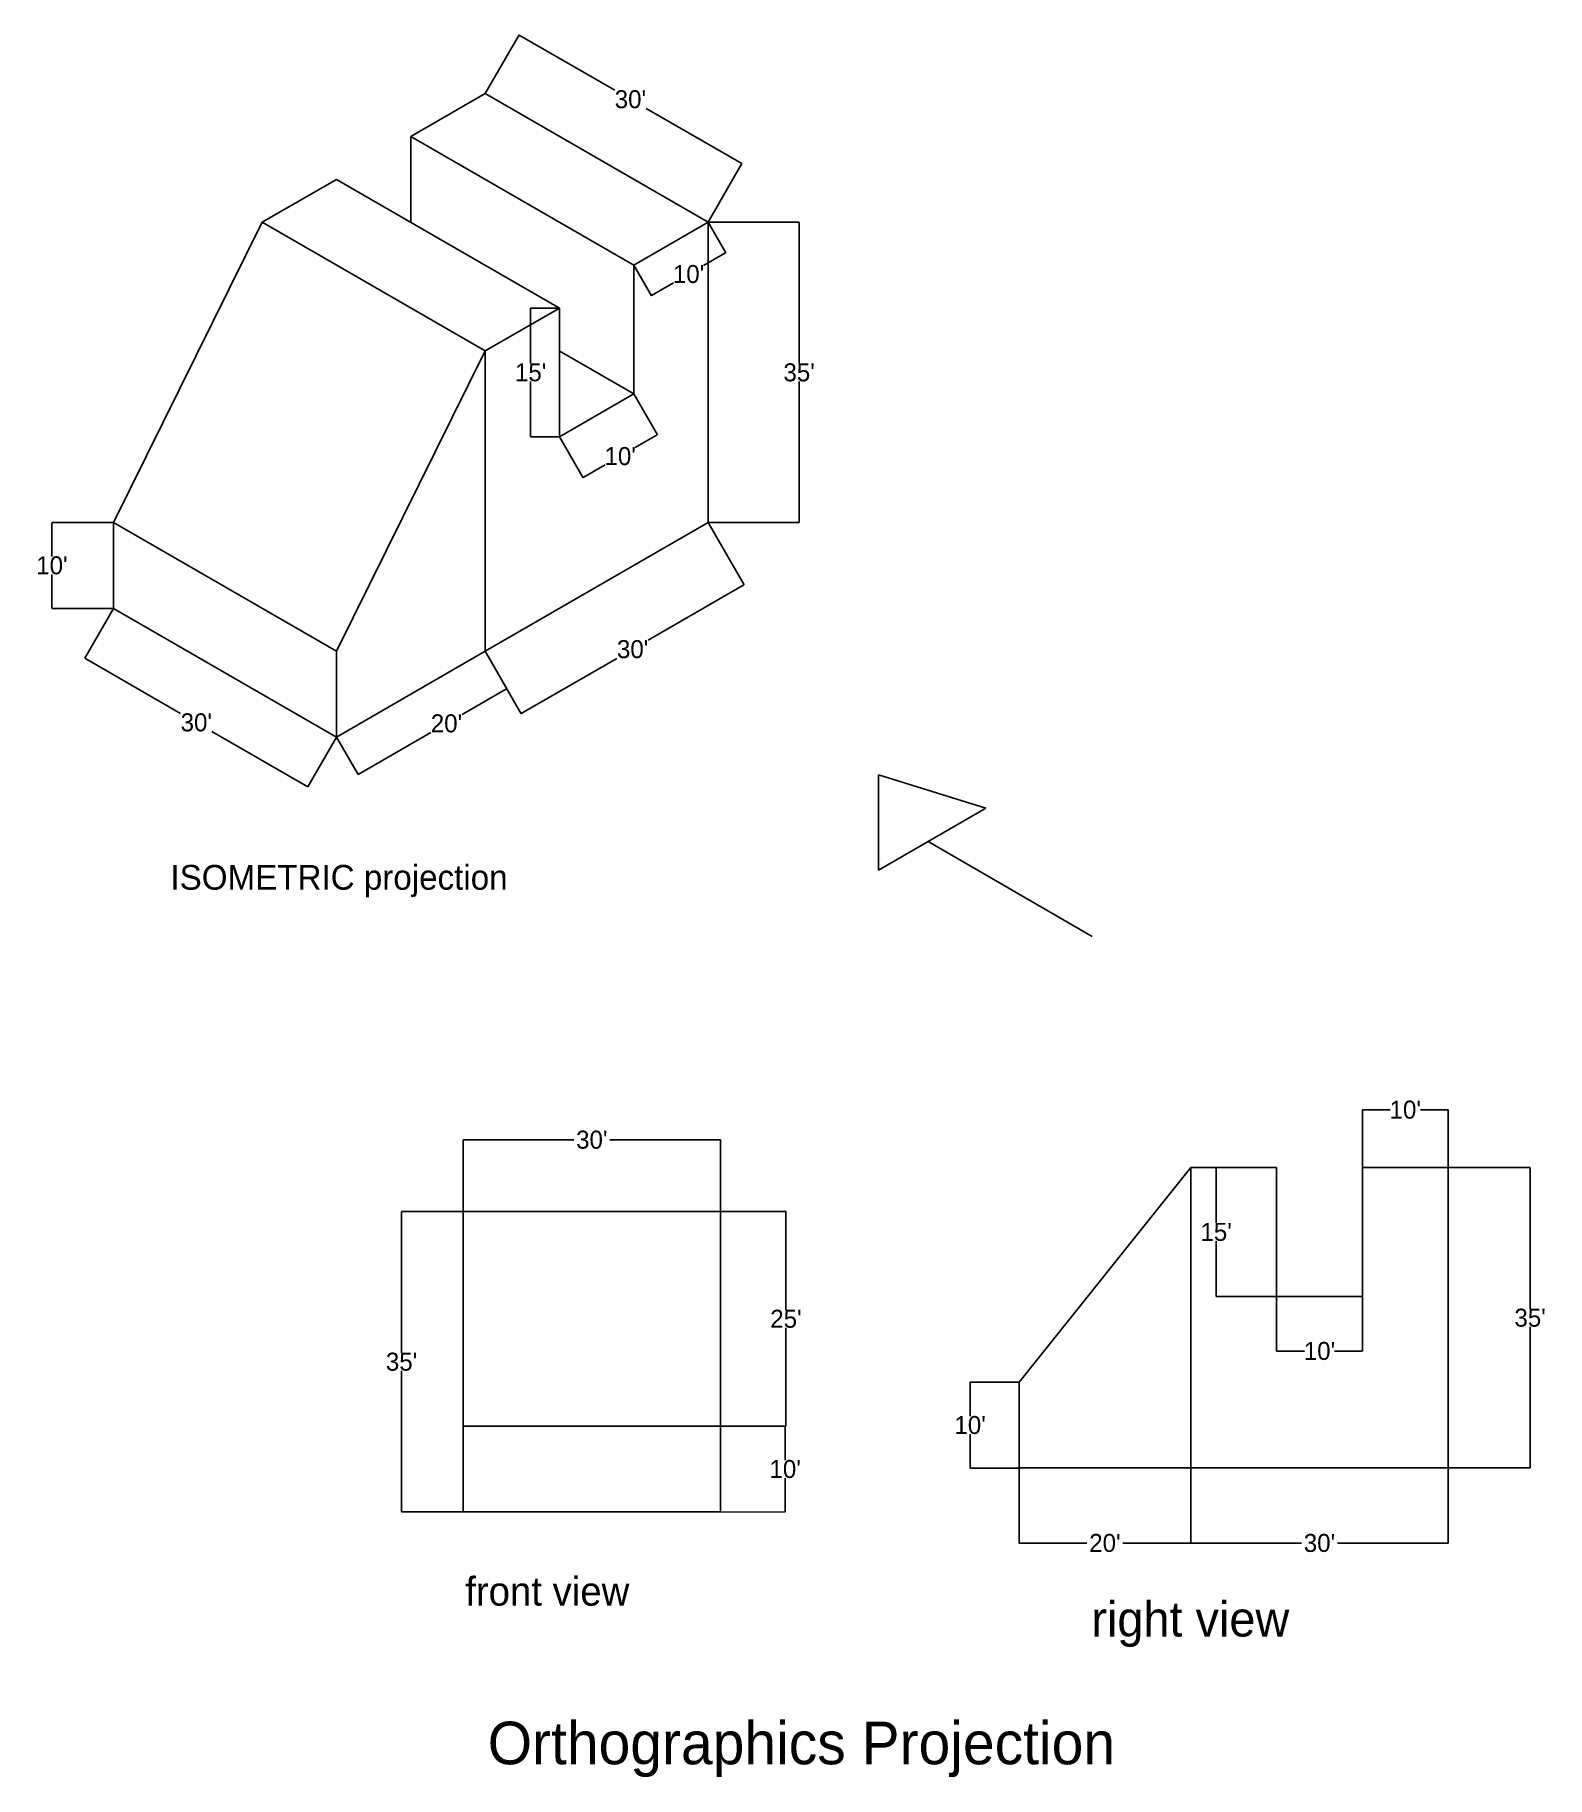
# Model space of a CAD drawing. Header units: inches. Extents: x 1129 to 3243, y -2253 to 184.
import ezdxf

# ---------------------------------------------------------------- set-up
doc = ezdxf.new("R2010")
doc.units = ezdxf.units.IN
doc.header["$MEASUREMENT"] = 0
doc.dimstyles.get("Standard").update_dxf_attribs({"dimtxt": 25.18, "dimasz": 0.18, "dimexe": 0.18, "dimexo": 0.0625, "dimgap": 0.09, "dimtad": 0, "dimtih": 1, "dimtoh": 1, "dimdec": 0, "dimzin": 0, "dimdsep": 46, "dimlunit": 3, "dimtxsty": 'Standard', "dimcen": 0.09, "dimadec": 0, "dimazin": 0, "dimtfac": 1, "dimtdec": 0, "dimtofl": 0, "dimtmove": 0, "dimatfit": 3, "dimfxl": 0, "dimtolj": 1, "dimtzin": 0, "dimarcsym": 0})

# ---------------------------------------------------------------- blocks, each defined once
blk = doc.blocks.new('*D3')
at = {"color": 0, "lineweight": -2}
for p, q in [((1758.4, 102.1), (1805.7, 184.1)), ((1805.8, 183.8), (1939.6, 106.6)), ((2117.3, 4), (1983.5, 81.2)), ((2070.1, -77.9), (2117.5, 4.1))]:
    blk.add_line(p, q, dxfattribs=at)
at = {"color": 0}
for points in [[(1805.8, 183.9), (1805.8, 183.8), (1805.6, 183.9)], [(2117.3, 4), (2117.2, 4), (2117.4, 3.9)]]:
    blk.add_solid(points, dxfattribs=at)
at = {"layer": 'Defpoints', "color": 0}
for p in [(1758.3, 102), (2117.4, 3.9), (2070.1, -78)]:
    blk.add_point(p, dxfattribs=at)
at = {"color": 0, "insert": (1961.5, 93.9), "char_height": 25.18, "attachment_point": 5}
blk.add_mtext("\\A1;30'", dxfattribs=at)
blk = doc.blocks.new('*D4')
at = {"color": 0, "lineweight": -2}
for p, q in [((2070.1, -78.1), (2094.8, -120.8)), ((2094.6, -120.7), (2063.8, -138.5)), ((1966.2, -138.1), (1990.9, -180.8)), ((1991, -180.6), (2021.7, -162.8))]:
    blk.add_line(p, q, dxfattribs=at)
at = {"color": 0}
for points in [[(2094.6, -120.7), (2094.6, -120.8), (2094.7, -120.6)], [(1991, -180.5), (1991, -180.6), (1990.8, -180.6)]]:
    blk.add_solid(points, dxfattribs=at)
at = {"layer": 'Defpoints', "color": 0}
for p in [(2070.1, -78), (2094.7, -120.6), (1966.2, -138)]:
    blk.add_point(p, dxfattribs=at)
at = {"color": 0, "insert": (2042.8, -150.6), "char_height": 25.18, "attachment_point": 5}
blk.add_mtext("\\A1;10'", dxfattribs=at)
blk = doc.blocks.new('*D5')
at = {"color": 0, "lineweight": -2}
for p, q in [((1862.2, -198), (1821.8, -198)), ((1822, -198.2), (1822, -275.3)), ((1822, -377.8), (1822, -300.7)), ((1862.2, -378), (1821.8, -378))]:
    blk.add_line(p, q, dxfattribs=at)
at = {"color": 0}
for points in [[(1821.9, -198.2), (1822, -198.2), (1822, -198)], [(1821.9, -377.8), (1822, -377.8), (1822, -378)]]:
    blk.add_solid(points, dxfattribs=at)
at = {"layer": 'Defpoints', "color": 0}
for p in [(1862.3, -198), (1822, -378), (1862.3, -378)]:
    blk.add_point(p, dxfattribs=at)
at = {"color": 0, "insert": (1822, -288), "char_height": 25.18, "attachment_point": 5}
blk.add_mtext("\\A1;15'", dxfattribs=at)
blk = doc.blocks.new('*D6')
at = {"color": 0, "lineweight": -2}
for p, q in [((1966.2, -318.1), (1999.3, -375.3)), ((1862.3, -378.1), (1895.4, -435.3)), ((1999, -375.3), (1968.3, -393)), ((1895.4, -435.1), (1926.2, -417.3))]:
    blk.add_line(p, q, dxfattribs=at)
at = {"color": 0}
for points in [[(1999, -375.2), (1999.1, -375.3), (1999.2, -375.2)], [(1895.4, -435.1), (1895.5, -435.1), (1895.3, -435.2)]]:
    blk.add_solid(points, dxfattribs=at)
at = {"layer": 'Defpoints', "color": 0}
for p in [(1966.2, -318), (1862.3, -378), (1999.2, -375.2)]:
    blk.add_point(p, dxfattribs=at)
at = {"color": 0, "insert": (1947.2, -405.2), "char_height": 25.18, "attachment_point": 5}
blk.add_mtext("\\A1;10'", dxfattribs=at)
blk = doc.blocks.new('*D7')
at = {"color": 0, "lineweight": -2}
for p, q in [((2070.1, -498.1), (2120.5, -585.3)), ((2120.3, -585.3), (1986.5, -662.5)), ((1758.4, -678.1), (1808.8, -765.3)), ((1808.8, -765.1), (1942.6, -687.9))]:
    blk.add_line(p, q, dxfattribs=at)
at = {"color": 0}
for points in [[(2120.3, -585.3), (2120.3, -585.3), (2120.5, -585.2)], [(1808.8, -765.1), (1808.9, -765.1), (1808.7, -765.2)]]:
    blk.add_solid(points, dxfattribs=at)
at = {"layer": 'Defpoints', "color": 0}
for p in [(2070.1, -498), (2120.5, -585.2), (1758.3, -678)]:
    blk.add_point(p, dxfattribs=at)
at = {"color": 0, "insert": (1964.6, -675.2), "char_height": 25.18, "attachment_point": 5}
blk.add_mtext("\\A1;30'", dxfattribs=at)
blk = doc.blocks.new('*D8')
at = {"color": 0, "lineweight": -2}
for p, q in [((2070.2, -78.1), (2197.6, -78.1)), ((2197.4, -78.2), (2197.4, -275.4)), ((2197.4, -497.9), (2197.4, -300.7)), ((2070.2, -498.1), (2197.6, -498.1))]:
    blk.add_line(p, q, dxfattribs=at)
at = {"color": 0}
for points in [[(2197.4, -78.2), (2197.4, -78.2), (2197.4, -78.1)], [(2197.4, -497.9), (2197.4, -497.9), (2197.4, -498.1)]]:
    blk.add_solid(points, dxfattribs=at)
at = {"layer": 'Defpoints', "color": 0}
for p in [(2070.1, -78.1), (2070.1, -498.1), (2197.4, -498.1)]:
    blk.add_point(p, dxfattribs=at)
at = {"color": 0, "insert": (2197.4, -288.1), "char_height": 25.18, "attachment_point": 5}
blk.add_mtext("\\A1;35'", dxfattribs=at)
blk = doc.blocks.new('*D9')
at = {"color": 0, "lineweight": -2}
for p, q in [((1758.4, -678.1), (1788.7, -730.5)), ((1788.4, -730.5), (1726.3, -766.3)), ((1550.5, -798.1), (1580.8, -850.5)), ((1580.8, -850.2), (1682.3, -791.7))]:
    blk.add_line(p, q, dxfattribs=at)
at = {"color": 0}
for points in [[(1788.4, -730.4), (1788.4, -730.5), (1788.6, -730.4)], [(1580.8, -850.2), (1580.9, -850.3), (1580.7, -850.3)]]:
    blk.add_solid(points, dxfattribs=at)
at = {"layer": 'Defpoints', "color": 0}
for p in [(1758.4, -678.1), (1788.6, -730.4), (1550.5, -798)]:
    blk.add_point(p, dxfattribs=at)
at = {"color": 0, "insert": (1704.3, -779), "char_height": 25.18, "attachment_point": 5}
blk.add_mtext("\\A1;20'", dxfattribs=at)
blk = doc.blocks.new('*D10')
at = {"color": 0, "lineweight": -2}
for p, q in [((1238.7, -618.1), (1198.5, -687.7)), ((1198.7, -687.6), (1332.5, -764.9)), ((1510.2, -867.5), (1376.4, -790.3)), ((1550.5, -798.1), (1510.3, -867.8))]:
    blk.add_line(p, q, dxfattribs=at)
at = {"color": 0}
for points in [[(1198.7, -687.6), (1198.7, -687.7), (1198.6, -687.5)], [(1510.2, -867.5), (1510.2, -867.5), (1510.4, -867.6)]]:
    blk.add_solid(points, dxfattribs=at)
at = {"layer": 'Defpoints', "color": 0}
for p in [(1238.7, -618), (1550.5, -798.1), (1510.4, -867.6)]:
    blk.add_point(p, dxfattribs=at)
at = {"color": 0, "insert": (1354.5, -777.6), "char_height": 25.18, "attachment_point": 5}
blk.add_mtext("\\A1;30'", dxfattribs=at)
blk = doc.blocks.new('*D11')
at = {"color": 0, "lineweight": -2}
for p, q in [((1238.7, -498), (1152.4, -498)), ((1152.6, -498.2), (1152.6, -545.3)), ((1152.5, -617.9), (1152.6, -570.7)), ((1238.6, -618.1), (1152.4, -618))]:
    blk.add_line(p, q, dxfattribs=at)
at = {"color": 0}
for points in [[(1152.5, -498.2), (1152.6, -498.2), (1152.6, -498)], [(1152.5, -617.9), (1152.6, -617.9), (1152.5, -618)]]:
    blk.add_solid(points, dxfattribs=at)
at = {"layer": 'Defpoints', "color": 0}
for p in [(1238.7, -498), (1152.5, -618), (1238.7, -618.1)]:
    blk.add_point(p, dxfattribs=at)
at = {"color": 0, "insert": (1152.6, -558), "char_height": 25.18, "attachment_point": 5}
blk.add_mtext("\\A1;10'", dxfattribs=at)
blk = doc.blocks.new('*D12')
at = {"color": 0, "lineweight": -2}
for p, q in [((2985, -1400.2), (2985, -1319.1)), ((2985.2, -1319.2), (3023.9, -1319.2)), ((3104.8, -1319.2), (3066.1, -1319.2)), ((3105, -1400.2), (3105, -1319.1))]:
    blk.add_line(p, q, dxfattribs=at)
at = {"color": 0}
for points in [[(2985.2, -1319.2), (2985.2, -1319.3), (2985, -1319.2)], [(3104.8, -1319.2), (3104.8, -1319.3), (3105, -1319.2)]]:
    blk.add_solid(points, dxfattribs=at)
at = {"layer": 'Defpoints', "color": 0}
for p in [(3105, -1319.2), (2985, -1400.2), (3105, -1400.2)]:
    blk.add_point(p, dxfattribs=at)
at = {"color": 0, "insert": (3045, -1319.2), "char_height": 25.18, "attachment_point": 5}
blk.add_mtext("\\A1;10'", dxfattribs=at)
blk = doc.blocks.new('*D13')
at = {"color": 0, "lineweight": -2}
for p, q in [((2864.9, -1400.2), (2780.3, -1400.2)), ((2780.5, -1400.4), (2780.5, -1477.6)), ((2780.5, -1580.1), (2780.5, -1502.9)), ((2864.9, -1580.2), (2780.3, -1580.2))]:
    blk.add_line(p, q, dxfattribs=at)
at = {"color": 0}
for points in [[(2780.5, -1400.4), (2780.5, -1400.4), (2780.5, -1400.2)], [(2780.5, -1580.1), (2780.5, -1580.1), (2780.5, -1580.2)]]:
    blk.add_solid(points, dxfattribs=at)
at = {"layer": 'Defpoints', "color": 0}
for p in [(2865, -1400.2), (2780.5, -1580.2), (2865, -1580.2)]:
    blk.add_point(p, dxfattribs=at)
at = {"color": 0, "insert": (2780.5, -1490.2), "char_height": 25.18, "attachment_point": 5}
blk.add_mtext("\\A1;15'", dxfattribs=at)
blk = doc.blocks.new('*D14')
at = {"color": 0, "lineweight": -2}
for p, q in [((2864.9, -1580.3), (2864.9, -1656.9)), ((2985, -1580.3), (2985, -1656.9)), ((2865.1, -1656.7), (2903.9, -1656.7)), ((2984.8, -1656.7), (2946, -1656.7))]:
    blk.add_line(p, q, dxfattribs=at)
at = {"color": 0}
for points in [[(2865.1, -1656.7), (2865.1, -1656.8), (2864.9, -1656.7)], [(2984.8, -1656.7), (2984.8, -1656.8), (2985, -1656.7)]]:
    blk.add_solid(points, dxfattribs=at)
at = {"layer": 'Defpoints', "color": 0}
for p in [(2864.9, -1580.2), (2985, -1580.2), (2985, -1656.7)]:
    blk.add_point(p, dxfattribs=at)
at = {"color": 0, "insert": (2925, -1656.7), "char_height": 25.18, "attachment_point": 5}
blk.add_mtext("\\A1;10'", dxfattribs=at)
blk = doc.blocks.new('*D15')
at = {"color": 0, "lineweight": -2}
for p, q in [((3105.1, -1400.2), (3219.7, -1400.2)), ((3219.5, -1400.4), (3219.5, -1597.6)), ((3219.5, -1820.1), (3219.5, -1622.9)), ((3105.1, -1820.2), (3219.7, -1820.2))]:
    blk.add_line(p, q, dxfattribs=at)
at = {"color": 0}
for points in [[(3219.5, -1400.4), (3219.5, -1400.4), (3219.5, -1400.2)], [(3219.5, -1820.1), (3219.5, -1820.1), (3219.5, -1820.2)]]:
    blk.add_solid(points, dxfattribs=at)
at = {"layer": 'Defpoints', "color": 0}
for p in [(3105, -1400.2), (3105, -1820.2), (3219.5, -1820.2)]:
    blk.add_point(p, dxfattribs=at)
at = {"color": 0, "insert": (3219.5, -1610.2), "char_height": 25.18, "attachment_point": 5}
blk.add_mtext("\\A1;35'", dxfattribs=at)
blk = doc.blocks.new('*D16')
at = {"color": 0, "lineweight": -2}
for p, q in [((2745, -1820.3), (2745, -1925.4)), ((3105, -1820.3), (3105, -1925.4)), ((2745.2, -1925.2), (2899.7, -1925.2)), ((3104.8, -1925.2), (2950.3, -1925.2))]:
    blk.add_line(p, q, dxfattribs=at)
at = {"color": 0}
for points in [[(2745.2, -1925.2), (2745.2, -1925.3), (2745, -1925.2)], [(3104.8, -1925.2), (3104.8, -1925.3), (3105, -1925.2)]]:
    blk.add_solid(points, dxfattribs=at)
at = {"layer": 'Defpoints', "color": 0}
for p in [(2745, -1820.2), (3105, -1820.2), (3105, -1925.2)]:
    blk.add_point(p, dxfattribs=at)
at = {"color": 0, "insert": (2925, -1925.2), "char_height": 25.18, "attachment_point": 5}
blk.add_mtext("\\A1;30'", dxfattribs=at)
blk = doc.blocks.new('*D17')
at = {"color": 0, "lineweight": -2}
for p, q in [((2505, -1820.3), (2505, -1925.4)), ((2745, -1820.4), (2745, -1925.4)), ((2505.2, -1925.2), (2599.7, -1925.2)), ((2744.8, -1925.2), (2650.2, -1925.2))]:
    blk.add_line(p, q, dxfattribs=at)
at = {"color": 0}
for points in [[(2505.2, -1925.1), (2505.2, -1925.2), (2505, -1925.2)], [(2744.8, -1925.2), (2744.8, -1925.3), (2745, -1925.2)]]:
    blk.add_solid(points, dxfattribs=at)
at = {"layer": 'Defpoints', "color": 0}
for p in [(2505, -1820.2), (2745, -1820.3), (2745, -1925.2)]:
    blk.add_point(p, dxfattribs=at)
at = {"color": 0, "insert": (2625, -1925.2), "char_height": 25.18, "attachment_point": 5}
blk.add_mtext("\\A1;20'", dxfattribs=at)
blk = doc.blocks.new('*D18')
at = {"color": 0, "lineweight": -2}
for p, q in [((2504.9, -1700.2), (2436.3, -1700.2)), ((2436.5, -1700.4), (2436.5, -1747.6)), ((2436.5, -1820.1), (2436.5, -1772.9)), ((2504.9, -1820.3), (2436.3, -1820.3))]:
    blk.add_line(p, q, dxfattribs=at)
at = {"color": 0}
for points in [[(2436.5, -1700.4), (2436.5, -1700.4), (2436.5, -1700.2)], [(2436.5, -1820.1), (2436.5, -1820.1), (2436.5, -1820.3)]]:
    blk.add_solid(points, dxfattribs=at)
at = {"layer": 'Defpoints', "color": 0}
for p in [(2505, -1700.2), (2436.5, -1820.3), (2505, -1820.3)]:
    blk.add_point(p, dxfattribs=at)
at = {"color": 0, "insert": (2436.5, -1760.3), "char_height": 25.18, "attachment_point": 5}
blk.add_mtext("\\A1;10'", dxfattribs=at)
blk = doc.blocks.new('*D19')
at = {"color": 0, "lineweight": -2}
for p, q in [((1727.5, -1461.7), (1727.5, -1361.1)), ((1727.7, -1361.2), (1882.2, -1361.2)), ((2087.3, -1361.2), (1932.8, -1361.2)), ((2087.5, -1461.7), (2087.5, -1361.1))]:
    blk.add_line(p, q, dxfattribs=at)
at = {"color": 0}
for points in [[(1727.7, -1361.2), (1727.7, -1361.3), (1727.5, -1361.2)], [(2087.3, -1361.2), (2087.3, -1361.3), (2087.5, -1361.2)]]:
    blk.add_solid(points, dxfattribs=at)
at = {"layer": 'Defpoints', "color": 0}
for p in [(2087.5, -1361.2), (1727.5, -1461.7), (2087.5, -1461.7)]:
    blk.add_point(p, dxfattribs=at)
at = {"color": 0, "insert": (1907.5, -1361.2), "char_height": 25.18, "attachment_point": 5}
blk.add_mtext("\\A1;30'", dxfattribs=at)
blk = doc.blocks.new('*D20')
at = {"color": 0, "lineweight": -2}
for p, q in [((2087.6, -1461.7), (2179.2, -1461.7)), ((2179, -1461.9), (2179, -1599)), ((2179, -1761.6), (2179, -1624.4)), ((2087.6, -1761.7), (2179.2, -1761.7))]:
    blk.add_line(p, q, dxfattribs=at)
at = {"color": 0}
for points in [[(2179, -1461.9), (2179, -1461.9), (2179, -1461.7)], [(2179, -1761.6), (2179, -1761.6), (2179, -1761.7)]]:
    blk.add_solid(points, dxfattribs=at)
at = {"layer": 'Defpoints', "color": 0}
for p in [(2087.5, -1461.7), (2087.5, -1761.7), (2179, -1761.7)]:
    blk.add_point(p, dxfattribs=at)
at = {"color": 0, "insert": (2179, -1611.7), "char_height": 25.18, "attachment_point": 5}
blk.add_mtext("\\A1;25'", dxfattribs=at)
blk = doc.blocks.new('*D21')
at = {"color": 0, "lineweight": -2}
for p, q in [((2087.6, -1761.7), (2178.1, -1761.8)), ((2177.9, -1762), (2177.9, -1809.1)), ((2177.9, -1881.6), (2177.9, -1834.5)), ((2087.6, -1881.7), (2178, -1881.8))]:
    blk.add_line(p, q, dxfattribs=at)
at = {"color": 0}
for points in [[(2177.9, -1762), (2178, -1762), (2177.9, -1761.8)], [(2177.8, -1881.6), (2177.9, -1881.6), (2177.9, -1881.8)]]:
    blk.add_solid(points, dxfattribs=at)
at = {"layer": 'Defpoints', "color": 0}
for p in [(2087.6, -1761.7), (2087.5, -1881.7), (2177.9, -1881.8)]:
    blk.add_point(p, dxfattribs=at)
at = {"color": 0, "insert": (2177.9, -1821.8), "char_height": 25.18, "attachment_point": 5}
blk.add_mtext("\\A1;10'", dxfattribs=at)
blk = doc.blocks.new('*D22')
at = {"color": 0, "lineweight": -2}
for p, q in [((1727.4, -1461.7), (1641.3, -1461.7)), ((1641.5, -1461.9), (1641.5, -1659.1)), ((1641.5, -1881.6), (1641.5, -1684.4)), ((1727.4, -1881.7), (1641.3, -1881.7))]:
    blk.add_line(p, q, dxfattribs=at)
at = {"color": 0}
for points in [[(1641.5, -1461.9), (1641.5, -1461.9), (1641.5, -1461.7)], [(1641.5, -1881.6), (1641.5, -1881.6), (1641.5, -1881.7)]]:
    blk.add_solid(points, dxfattribs=at)
at = {"layer": 'Defpoints', "color": 0}
for p in [(1727.5, -1461.7), (1641.5, -1881.7), (1727.5, -1881.7)]:
    blk.add_point(p, dxfattribs=at)
at = {"color": 0, "insert": (1641.5, -1671.7), "char_height": 25.18, "attachment_point": 5}
blk.add_mtext("\\A1;35'", dxfattribs=at)

msp = doc.modelspace()

# ---------------------------------------------------------------- linework, layer by layer
for p, q in [((1654.4, 42), (1758.3, 102)), ((1758.3, 102), (2070.1, -78)), ((1966.2, -138), (1654.4, 42)), ((1654.4, 42), (1654.4, -78)), ((1446.6, -78), (1550.5, -18)), ((1550.5, -18), (1862.3, -198)), ((1446.6, -78), (1238.7, -498)), ((1758.3, -258), (1446.6, -78)), ((2070.1, -78), (1966.2, -138)), ((2070.1, -78), (2070.1, -498)), ((1966.2, -138), (1966.2, -318)), ((1862.3, -198), (1758.3, -258)), ((1862.3, -378), (1862.3, -198)), ((1550.5, -678), (1758.3, -258)), ((1758.3, -678), (1758.3, -258)), ((1966.2, -318), (1862, -257.9)), ((1966.2, -318), (1862.3, -378)), ((1550.5, -678), (1238.7, -498)), ((1238.7, -498), (1238.7, -618)), ((2070.1, -498), (1758.3, -678)), ((1238.7, -618), (1550.5, -798)), ((1758.3, -678), (1550.5, -798)), ((1550.5, -798), (1550.5, -678)), ((2308.4, -984.3), (2308.4, -850.8)), ((2458.6, -897.5), (2308.4, -850.8)), ((2377.7, -944.2), (2458.6, -897.5)), ((2377.7, -944.2), (2308.4, -984.3)), ((2607.2, -1076.8), (2377.7, -944.2)), ((2505, -1700.2), (2745, -1400.2)), ((2745, -1400.2), (2745, -1820.2)), ((2865, -1400.2), (2745, -1400.2)), ((2865, -1580.2), (2865, -1400.2)), ((3105, -1400.2), (2985, -1400.2)), ((2985, -1400.2), (2985, -1580.2)), ((3105, -1820.2), (3105, -1400.2)), ((1727.5, -1461.7), (2087.5, -1461.7)), ((1727.5, -1761.7), (1727.5, -1461.7)), ((2087.5, -1461.7), (2087.5, -1761.7)), ((2985, -1580.2), (2865, -1580.2)), ((2505, -1820.2), (2505, -1700.2)), ((1727.5, -1881.7), (1727.5, -1761.7)), ((1727.5, -1761.7), (2087.5, -1761.7)), ((2087.5, -1761.7), (2087.5, -1881.7)), ((2745, -1820.2), (2505, -1820.2)), ((2745, -1820.2), (3105, -1820.2)), ((2087.5, -1881.7), (1727.5, -1881.7))]:
    msp.add_line(p, q)

# ---------------------------------------------------------------- texts
at = {"attachment_point": 1}
for s, insert, char_height, width in [('ISOMETRIC projection', (1318.3, -976.8), 34.667, 88042.111), ('front view', (1730.5, -1972.6), 40.1, 83007), ('right view', (2606, -2006.9), 49, 165252.5), ('Orthographics Projection', (1762, -2175), 59.6, 352385)]:
    msp.add_mtext(s, dxfattribs=dict(at, insert=insert, char_height=char_height, width=width))

# ---------------------------------------------------------------- dimensions: what is measured, and where the dimension line sits
for p1, p2, distance, picture, middle in [((1758.3, 102), (2070.1, -78), 94.6, '*D3', (1961.5, 93.9)), ((1966.2, -138), (2070.1, -78), -49.2, '*D4', (2042.8, -150.6)), ((2070.1, -78.1), (2070.1, -498.1), 127.3, '*D8', (2197.4, -288.1)), ((1862.3, -198), (1862.3, -378), -40.3, '*D5', (1822, -288)), ((1862.3, -378), (1966.2, -318), -66, '*D6', (1947.2, -405.2)), ((1238.7, -498), (1238.7, -618.1), -86.2, '*D11', (1152.6, -558)), ((1758.3, -678), (2070.1, -498), -100.7, '*D7', (1964.6, -675.2)), ((1238.7, -618), (1550.5, -798.1), -80.3, '*D10', (1354.5, -777.6)), ((2985, -1400.2), (3105, -1400.2), 81, '*D12', (3045, -1319.2)), ((1727.5, -1461.7), (2087.5, -1461.7), 100.5, '*D19', (1907.5, -1361.2)), ((2865, -1400.2), (2865, -1580.2), -84.5, '*D13', (2780.5, -1490.2)), ((3105, -1400.2), (3105, -1820.2), 114.5, '*D15', (3219.5, -1610.2)), ((1727.5, -1461.7), (1727.5, -1881.7), -86, '*D22', (1641.5, -1671.7)), ((2087.5, -1461.7), (2087.5, -1761.7), 91.5, '*D20', (2179, -1611.7)), ((2864.9, -1580.2), (2985, -1580.2), -76.5, '*D14', (2925, -1656.7)), ((2505, -1700.2), (2505, -1820.3), -68.5, '*D18', (2436.5, -1760.3)), ((2087.6, -1761.7), (2087.5, -1881.7), 90.4, '*D21', (2177.9, -1821.8)), ((2505, -1820.2), (2745, -1820.3), -104.9, '*D17', (2625, -1925.2)), ((2745, -1820.2), (3105, -1820.2), -105, '*D16', (2925, -1925.2))]:
    dim = msp.add_aligned_dim(p1=p1, p2=p2, distance=distance, dimstyle='Standard')
    dim.commit()
    dim.dimension.update_dxf_attribs({"geometry": picture, "text_midpoint": middle})
dim = msp.add_linear_dim(base=(1788.6, -730.4), p1=(1550.5, -798), p2=(1758.4, -678.1), angle=29.9851, dimstyle='Standard')
dim.commit()
dim.dimension.update_dxf_attribs({"geometry": '*D9', "text_midpoint": (1704.3, -779), "dimtype": 161})

doc.saveas('drawing.dxf')
